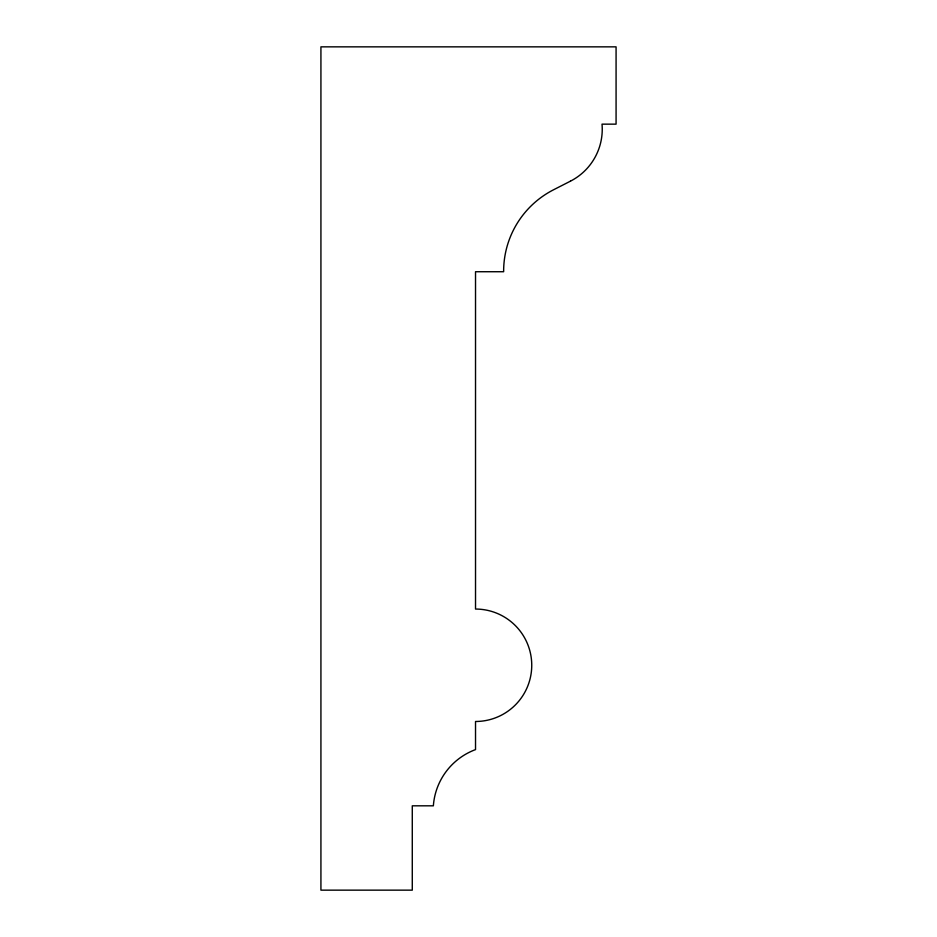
<?xml version="1.0" encoding="UTF-8"?>
<svg xmlns="http://www.w3.org/2000/svg" width="937" height="937" viewBox="0 0 937 937"><rect width="100%" height="100%" fill="white"/><g stroke="black" fill="none" stroke-linecap="round" stroke-linejoin="round"><path stroke-width="1.41" d="M570.434 181.169L553.521 189.801A91.439 91.439 0 0 0 503.637 271.73L475.527 271.73L475.527 609.05A56.22 56.22 0 0 1 531.747 665.27A56.22 56.22 0 0 1 475.527 721.49L475.527 749.6A64.887 64.887 0 0 0 433.362 805.82L412.28 805.82L412.28 890.15L320.922 890.15L320.922 46.85L616.077 46.85L616.077 124.152L602.022 124.152A58.293 58.293 0 0 1 570.434 181.169"/></g></svg>
